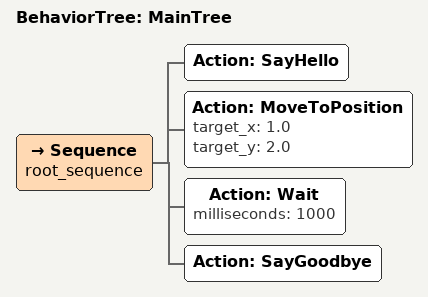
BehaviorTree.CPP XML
<?xml version="1.0" ?>
<root main_tree_to_execute="MainTree">
    <BehaviorTree ID="MainTree">
        <Sequence name="root_sequence">
            <Action ID="SayHello"/>
            <Action ID="MoveToPosition" target_x="1.0" target_y="2.0"/>
            <Action ID="Wait" milliseconds="1000"/>
            <Action ID="SayGoodbye"/>
        </Sequence>
    </BehaviorTree>
</root>
